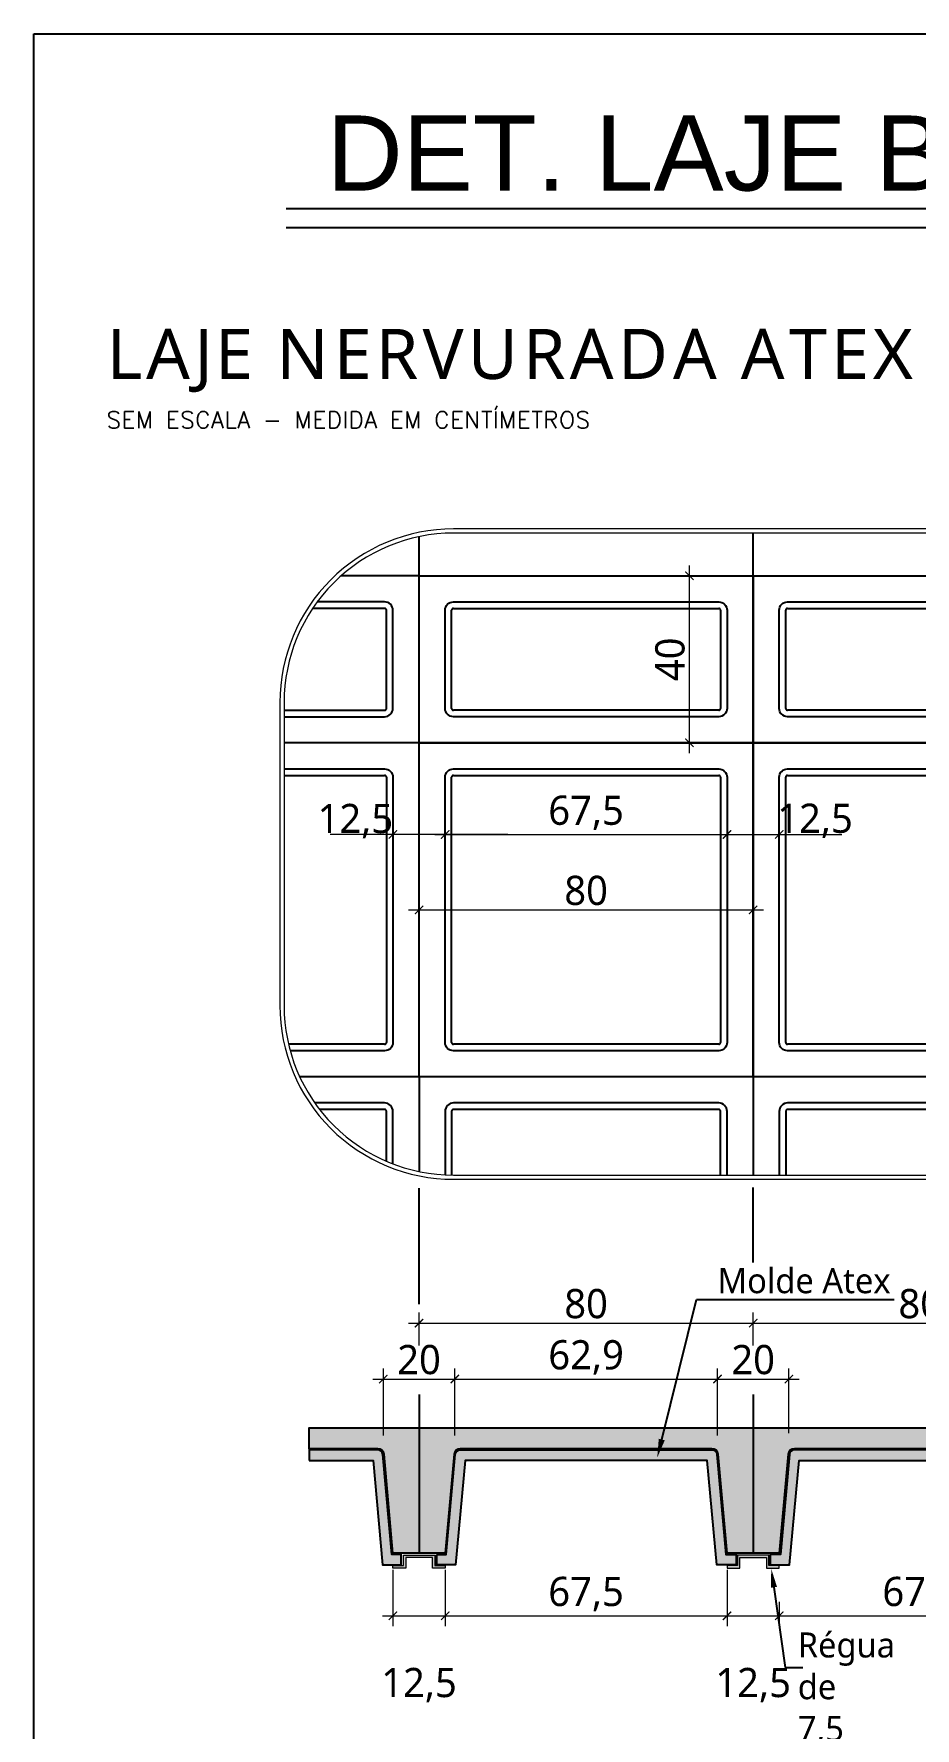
# Model space of a CAD drawing. Header units: millimetres. Extents: x -967 to 563, y -1588 to 506.
# Drawn here: x 31.54 to 35.29, y -274.24 to -267.03 of the extents above; entities that cross this region are included whole.
import ezdxf
from ezdxf import colors
from ezdxf.entities.mleader import LeaderData, LeaderLine
from ezdxf.math import Vec2, Vec3

# ---------------------------------------------------------------- set-up
doc = ezdxf.new("R2010")
doc.units = ezdxf.units.MM
doc.linetypes.add('DASHED2', pattern=[9.525, 6.35, -3.175])
doc.linetypes.add('HIDDEN', pattern=[9.525, 6.35, -3.175])
for name, color, linetype in [('ATEX 1', 7, 'Continuous'), ('ATEX CINZA0', 9, 'Continuous'), ('ATEX CINZA2', 252, 'Continuous'), ('ATEX CINZA3', 251, 'Continuous'), ('ATEX COLOR', 30, 'Continuous')]:
    doc.layers.add(name, color=color, linetype=linetype)
for name, color, linetype, lineweight in [('ATEX 3', 7, 'Continuous', 18), ('ATEX COTA', 250, 'Continuous', 5), ('LJ_NERV_RETI', 7, 'Continuous', 9)]:
    doc.layers.add(name, color=color, linetype=linetype, lineweight=lineweight)
doc.layers.add('ATEX CINZA4', color=250, linetype='Continuous', plot=False)
doc.layers.add('ATEX COLOR2', color=7, linetype='Continuous', lineweight=5, true_color=0xe77917)
doc.styles.add('Atex1', font='romans.shx')
doc.styles.add('Atex3', font='segoeuisl.ttf')
doc.styles.add('AtexFINA', font='romans.shx')
doc.styles.get("Standard").update_dxf_attribs({"font": 'arial.ttf'})
doc.dimstyles.new('AtexFINA', dxfattribs={"dimtxt": 7, "dimasz": 2, "dimexe": 2.5, "dimexo": 4, "dimgap": 1, "dimtad": 1, "dimtxsty": 'Atex3', "dimblk": 'ARCHTICK', "dimcen": 2.5, "dimdle": 2.5, "dimclrd": 1, "dimclre": 1, "dimclrt": 7, "dimadec": 0, "dimazin": 0, "dimtfac": 1, "dimtmove": 2, "dimatfit": 3, "dimldrblk": 'ARCHTICK', "dimfxl": 1, "dimlwd": -1, "dimarcsym": 0})

# ---------------------------------------------------------------- blocks, each defined once
blk = doc.blocks.new('_ArchTick')
at = {"color": 0, "linetype": 'ByBlock', "const_width": 0.15}
blk.add_lwpolyline([(-0.5, -0.5), (0.5, 0.5)], dxfattribs=at)
blk = doc.blocks.new('*D107')
at = {"layer": 'ATEX COTA', "color": 1, "lineweight": -2, "transparency": 16777216}
for p, q in [((83.09, 282.73), (83.09, 269.23)), ((95.59, 282.73), (95.59, 269.23))]:
    blk.add_line(p, q, dxfattribs=at)
at = {"layer": 'ATEX COTA', "color": 1, "transparency": 16777216}
blk.add_line((80.59, 271.73), (98.09, 271.73), dxfattribs=at)
at = {"layer": 'Defpoints', "color": 0, "transparency": 16777216}
for p in [(83.09, 286.73), (95.59, 286.73), (95.59, 271.73)]:
    blk.add_point(p, dxfattribs=at)
at = {"layer": 'ATEX COTA', "color": 1, "transparency": 16777216, "xscale": 2, "yscale": 2, "zscale": 2, "rotation": 180}
blk.add_blockref('_ArchTick', (83.09, 271.73), dxfattribs=at)
at = {"layer": 'ATEX COTA', "color": 1, "transparency": 16777216, "xscale": 2, "yscale": 2, "zscale": 2}
blk.add_blockref('_ArchTick', (95.59, 271.73), dxfattribs=at)
at = {"layer": 'ATEX COTA', "color": 7, "transparency": 16777216, "insert": (89.34, 255.12), "char_height": 7, "attachment_point": 5, "style": 'Atex3'}
blk.add_mtext('12,5', dxfattribs=at)
blk = doc.blocks.new('*D108')
at = {"layer": 'ATEX COTA', "color": 1, "lineweight": -2, "transparency": 16777216}
for p, q in [((95.59, 282.73), (95.59, 269.23)), ((163.09, 282.73), (163.09, 269.23))]:
    blk.add_line(p, q, dxfattribs=at)
at = {"layer": 'ATEX COTA', "color": 1, "transparency": 16777216}
blk.add_line((93.09, 271.73), (165.59, 271.73), dxfattribs=at)
at = {"layer": 'Defpoints', "color": 0, "transparency": 16777216}
for p in [(95.59, 286.73), (163.09, 286.73), (163.09, 271.73)]:
    blk.add_point(p, dxfattribs=at)
at = {"layer": 'ATEX COTA', "color": 1, "transparency": 16777216, "xscale": 2, "yscale": 2, "zscale": 2, "rotation": 180}
blk.add_blockref('_ArchTick', (95.59, 271.73), dxfattribs=at)
at = {"layer": 'ATEX COTA', "color": 1, "transparency": 16777216, "xscale": 2, "yscale": 2, "zscale": 2}
blk.add_blockref('_ArchTick', (163.09, 271.73), dxfattribs=at)
at = {"layer": 'ATEX COTA', "color": 7, "transparency": 16777216, "insert": (129.34, 276.92), "char_height": 7, "attachment_point": 5, "style": 'Atex3'}
blk.add_mtext('67,5', dxfattribs=at)
blk = doc.blocks.new('*D109')
at = {"layer": 'ATEX COTA', "color": 1, "lineweight": -2, "transparency": 16777216}
for p, q in [((163.09, 282.73), (163.09, 269.23)), ((175.59, 271.68), (175.59, 269.23))]:
    blk.add_line(p, q, dxfattribs=at)
at = {"layer": 'ATEX COTA', "color": 1, "transparency": 16777216}
blk.add_line((160.59, 271.73), (178.09, 271.73), dxfattribs=at)
at = {"layer": 'Defpoints', "color": 0, "transparency": 16777216}
for p in [(163.09, 286.73), (175.59, 275.68, -11.02), (175.59, 271.73)]:
    blk.add_point(p, dxfattribs=at)
at = {"layer": 'ATEX COTA', "color": 1, "transparency": 16777216, "xscale": 2, "yscale": 2, "zscale": 2, "rotation": 180}
blk.add_blockref('_ArchTick', (163.09, 271.73), dxfattribs=at)
at = {"layer": 'ATEX COTA', "color": 1, "transparency": 16777216, "xscale": 2, "yscale": 2, "zscale": 2}
blk.add_blockref('_ArchTick', (175.59, 271.73), dxfattribs=at)
at = {"layer": 'ATEX COTA', "color": 7, "transparency": 16777216, "insert": (169.34, 255.12), "char_height": 7, "attachment_point": 5, "style": 'Atex3'}
blk.add_mtext('12,5', dxfattribs=at)
blk = doc.blocks.new('*D110')
at = {"layer": 'ATEX COTA', "color": 1, "lineweight": -2, "transparency": 16777216}
for p, q in [((80.79, 314.94), (80.79, 330.92)), ((97.89, 314.94), (97.89, 330.92))]:
    blk.add_line(p, q, dxfattribs=at)
at = {"layer": 'ATEX COTA', "color": 1, "transparency": 16777216}
blk.add_line((78.29, 328.42), (100.39, 328.42), dxfattribs=at)
at = {"layer": 'Defpoints', "color": 0, "transparency": 16777216}
for p in [(97.89, 328.42), (80.79, 310.94), (97.89, 310.94)]:
    blk.add_point(p, dxfattribs=at)
at = {"layer": 'ATEX COTA', "color": 1, "transparency": 16777216, "xscale": 2, "yscale": 2, "zscale": 2, "rotation": 180}
blk.add_blockref('_ArchTick', (80.79, 328.42), dxfattribs=at)
at = {"layer": 'ATEX COTA', "color": 1, "transparency": 16777216, "xscale": 2, "yscale": 2, "zscale": 2}
blk.add_blockref('_ArchTick', (97.89, 328.42), dxfattribs=at)
at = {"layer": 'ATEX COTA', "color": 7, "transparency": 16777216, "insert": (89.34, 333.04), "char_height": 7, "attachment_point": 5, "style": 'Atex3'}
blk.add_mtext('20', dxfattribs=at)
blk = doc.blocks.new('*D111')
at = {"layer": 'ATEX COTA', "color": 1, "transparency": 16777216}
blk.add_line((86.84, 341.82), (171.84, 341.82), dxfattribs=at)
at = {"layer": 'ATEX COTA', "color": 1, "lineweight": -2, "transparency": 16777216}
for p, q in [((89.34, 336.42), (89.34, 344.32)), ((169.34, 336.42), (169.34, 344.32))]:
    blk.add_line(p, q, dxfattribs=at)
at = {"layer": 'Defpoints', "color": 0, "transparency": 16777216}
for p in [(169.34, 341.82), (89.34, 328.42), (169.34, 328.42, -11.02)]:
    blk.add_point(p, dxfattribs=at)
at = {"layer": 'ATEX COTA', "color": 1, "transparency": 16777216, "xscale": 2, "yscale": 2, "zscale": 2, "rotation": 180}
blk.add_blockref('_ArchTick', (89.34, 341.82), dxfattribs=at)
at = {"layer": 'ATEX COTA', "color": 1, "transparency": 16777216, "xscale": 2, "yscale": 2, "zscale": 2}
blk.add_blockref('_ArchTick', (169.34, 341.82), dxfattribs=at)
at = {"layer": 'ATEX COTA', "color": 7, "transparency": 16777216, "insert": (129.34, 346.44), "char_height": 7, "attachment_point": 5, "style": 'Atex3'}
blk.add_mtext('80', dxfattribs=at)
blk = doc.blocks.new('*D112')
at = {"layer": 'ATEX COTA', "color": 1, "lineweight": -2, "transparency": 16777216}
for p, q in [((97.89, 314.94), (97.89, 330.92)), ((160.79, 314.94), (160.79, 330.92))]:
    blk.add_line(p, q, dxfattribs=at)
at = {"layer": 'ATEX COTA', "color": 1, "transparency": 16777216}
blk.add_line((95.39, 328.42), (163.29, 328.42), dxfattribs=at)
at = {"layer": 'Defpoints', "color": 0, "transparency": 16777216}
for p in [(160.79, 328.42), (97.89, 310.94), (160.79, 310.94)]:
    blk.add_point(p, dxfattribs=at)
at = {"layer": 'ATEX COTA', "color": 1, "transparency": 16777216, "xscale": 2, "yscale": 2, "zscale": 2, "rotation": 180}
blk.add_blockref('_ArchTick', (97.89, 328.42), dxfattribs=at)
at = {"layer": 'ATEX COTA', "color": 1, "transparency": 16777216, "xscale": 2, "yscale": 2, "zscale": 2}
blk.add_blockref('_ArchTick', (160.79, 328.42), dxfattribs=at)
at = {"layer": 'ATEX COTA', "color": 7, "transparency": 16777216, "insert": (129.34, 333.6), "char_height": 7, "attachment_point": 5, "style": 'Atex3'}
blk.add_mtext('62,9', dxfattribs=at)
blk = doc.blocks.new('*D113')
at = {"layer": 'ATEX COTA', "color": 1, "transparency": 16777216}
blk.add_line((110.59, 458.83), (68.09, 458.83), dxfattribs=at)
at = {"layer": 'ATEX COTA', "color": 1, "lineweight": -2, "transparency": 16777216}
for p, q in [((83.09, 455.73), (83.09, 461.33)), ((95.59, 455.73), (95.59, 461.33))]:
    blk.add_line(p, q, dxfattribs=at)
at = {"layer": 'Defpoints', "color": 0, "transparency": 16777216}
for p in [(83.09, 458.83), (83.09, 451.73, -11.02), (95.59, 451.73, -11.02)]:
    blk.add_point(p, dxfattribs=at)
at = {"layer": 'ATEX COTA', "color": 1, "transparency": 16777216, "xscale": 2, "yscale": 2, "zscale": 2, "rotation": 180}
blk.add_blockref('_ArchTick', (83.09, 458.83), dxfattribs=at)
at = {"layer": 'ATEX COTA', "color": 1, "transparency": 16777216, "xscale": 2, "yscale": 2, "zscale": 2}
blk.add_blockref('_ArchTick', (95.59, 458.83), dxfattribs=at)
at = {"layer": 'ATEX COTA', "color": 7, "transparency": 16777216, "insert": (74.1, 462.03), "char_height": 7, "attachment_point": 5, "style": 'Atex3'}
blk.add_mtext('12,5', dxfattribs=at)
blk = doc.blocks.new('*D79')
at = {"layer": 'ATEX COTA', "color": 1, "transparency": 16777216}
blk.add_line((148.09, 458.83), (190.59, 458.83), dxfattribs=at)
at = {"layer": 'ATEX COTA', "color": 1, "lineweight": -2, "transparency": 16777216}
for p, q in [((163.09, 455.73), (163.09, 461.33)), ((175.59, 455.73), (175.59, 461.33))]:
    blk.add_line(p, q, dxfattribs=at)
at = {"layer": 'Defpoints', "color": 0, "transparency": 16777216}
for p in [(175.59, 458.83), (163.09, 451.73, -11.02), (175.59, 451.73, -11.02)]:
    blk.add_point(p, dxfattribs=at)
at = {"layer": 'ATEX COTA', "color": 1, "transparency": 16777216, "xscale": 2, "yscale": 2, "zscale": 2, "rotation": 180}
blk.add_blockref('_ArchTick', (163.09, 458.83), dxfattribs=at)
at = {"layer": 'ATEX COTA', "color": 1, "transparency": 16777216, "xscale": 2, "yscale": 2, "zscale": 2}
blk.add_blockref('_ArchTick', (175.59, 458.83), dxfattribs=at)
at = {"layer": 'ATEX COTA', "color": 7, "transparency": 16777216, "insert": (184.16, 462.09), "char_height": 7, "attachment_point": 5, "style": 'Atex3'}
blk.add_mtext('12,5', dxfattribs=at)
blk = doc.blocks.new('*D86')
at = {"layer": 'ATEX COTA', "color": 1, "lineweight": -2, "transparency": 16777216}
for p, q in [((163.09, 275.1), (163.09, 269.23)), ((175.59, 275.1), (175.59, 269.23))]:
    blk.add_line(p, q, dxfattribs=at)
at = {"layer": 'ATEX COTA', "color": 1, "transparency": 16777216}
blk.add_line((160.59, 271.73), (178.09, 271.73), dxfattribs=at)
at = {"layer": 'Defpoints', "color": 0, "transparency": 16777216}
for p in [(163.09, 279.1), (175.59, 279.1), (175.59, 271.73)]:
    blk.add_point(p, dxfattribs=at)
at = {"layer": 'ATEX COTA', "color": 1, "transparency": 16777216, "xscale": 2, "yscale": 2, "zscale": 2, "rotation": 180}
blk.add_blockref('_ArchTick', (163.09, 271.73), dxfattribs=at)
at = {"layer": 'ATEX COTA', "color": 1, "transparency": 16777216, "xscale": 2, "yscale": 2, "zscale": 2}
blk.add_blockref('_ArchTick', (175.59, 271.73), dxfattribs=at)
at = {"layer": 'ATEX COTA', "color": 7, "transparency": 16777216, "insert": (169.34, 255.12), "char_height": 7, "attachment_point": 5, "style": 'Atex3'}
blk.add_mtext('12,5', dxfattribs=at)
blk = doc.blocks.new('*D87')
at = {"layer": 'ATEX COTA', "color": 1, "lineweight": -2, "transparency": 16777216}
for p, q in [((163.09, 282.73), (163.09, 269.23)), ((175.59, 271.98), (175.59, 269.23))]:
    blk.add_line(p, q, dxfattribs=at)
at = {"layer": 'ATEX COTA', "color": 1, "transparency": 16777216}
blk.add_line((160.59, 271.73), (178.09, 271.73), dxfattribs=at)
at = {"layer": 'Defpoints', "color": 0, "transparency": 16777216}
for p in [(163.09, 286.73), (175.59, 275.98), (175.59, 271.73)]:
    blk.add_point(p, dxfattribs=at)
at = {"layer": 'ATEX COTA', "color": 1, "transparency": 16777216, "xscale": 2, "yscale": 2, "zscale": 2, "rotation": 180}
blk.add_blockref('_ArchTick', (163.09, 271.73), dxfattribs=at)
at = {"layer": 'ATEX COTA', "color": 1, "transparency": 16777216, "xscale": 2, "yscale": 2, "zscale": 2}
blk.add_blockref('_ArchTick', (175.59, 271.73), dxfattribs=at)
at = {"layer": 'ATEX COTA', "color": 7, "transparency": 16777216, "insert": (169.34, 255.12), "char_height": 7, "attachment_point": 5, "style": 'Atex3'}
blk.add_mtext('12,5', dxfattribs=at)
blk = doc.blocks.new('*D88')
at = {"layer": 'ATEX COTA', "color": 1, "lineweight": -2, "transparency": 16777216}
for p, q in [((243.09, 282.73), (243.09, 269.23)), ((175.59, 271.68), (175.59, 269.23))]:
    blk.add_line(p, q, dxfattribs=at)
at = {"layer": 'ATEX COTA', "color": 1, "transparency": 16777216}
blk.add_line((173.09, 271.73), (245.59, 271.73), dxfattribs=at)
at = {"layer": 'Defpoints', "color": 0, "transparency": 16777216}
for p in [(243.09, 286.73), (175.59, 275.68, -11.02), (243.09, 271.73)]:
    blk.add_point(p, dxfattribs=at)
at = {"layer": 'ATEX COTA', "color": 1, "transparency": 16777216, "xscale": 2, "yscale": 2, "zscale": 2, "rotation": 180}
blk.add_blockref('_ArchTick', (175.59, 271.73), dxfattribs=at)
at = {"layer": 'ATEX COTA', "color": 1, "transparency": 16777216, "xscale": 2, "yscale": 2, "zscale": 2}
blk.add_blockref('_ArchTick', (243.09, 271.73), dxfattribs=at)
at = {"layer": 'ATEX COTA', "color": 7, "transparency": 16777216, "insert": (209.34, 276.92), "char_height": 7, "attachment_point": 5, "style": 'Atex3'}
blk.add_mtext('67,5', dxfattribs=at)
blk = doc.blocks.new('*D94')
at = {"layer": 'ATEX COTA', "color": 1, "transparency": 16777216}
blk.add_line((166.84, 341.82), (251.84, 341.82), dxfattribs=at)
at = {"layer": 'ATEX COTA', "color": 1, "lineweight": -2, "transparency": 16777216}
for p, q in [((169.34, 336.42), (169.34, 344.32)), ((249.34, 331.73), (249.34, 344.32))]:
    blk.add_line(p, q, dxfattribs=at)
at = {"layer": 'Defpoints', "color": 0, "transparency": 16777216}
for p in [(249.34, 341.82), (169.34, 328.42, -11.02), (249.34, 323.73)]:
    blk.add_point(p, dxfattribs=at)
at = {"layer": 'ATEX COTA', "color": 1, "transparency": 16777216, "xscale": 2, "yscale": 2, "zscale": 2, "rotation": 180}
blk.add_blockref('_ArchTick', (169.34, 341.82), dxfattribs=at)
at = {"layer": 'ATEX COTA', "color": 1, "transparency": 16777216, "xscale": 2, "yscale": 2, "zscale": 2}
blk.add_blockref('_ArchTick', (249.34, 341.82), dxfattribs=at)
at = {"layer": 'ATEX COTA', "color": 7, "transparency": 16777216, "insert": (209.34, 346.44), "char_height": 7, "attachment_point": 5, "style": 'Atex3'}
blk.add_mtext('80', dxfattribs=at)
blk = doc.blocks.new('*D101')
at = {"layer": 'ATEX COTA', "color": 1, "lineweight": -2, "transparency": 16777216}
for p, q in [((89.34, 447.73), (89.34, 438.28)), ((169.34, 447.73), (169.34, 438.28))]:
    blk.add_line(p, q, dxfattribs=at)
at = {"layer": 'ATEX COTA', "color": 1, "transparency": 16777216}
blk.add_line((86.84, 440.78), (171.84, 440.78), dxfattribs=at)
at = {"layer": 'Defpoints', "color": 0, "transparency": 16777216}
for p in [(89.34, 451.73), (169.34, 451.73), (169.34, 440.78)]:
    blk.add_point(p, dxfattribs=at)
at = {"layer": 'ATEX COTA', "color": 1, "transparency": 16777216, "xscale": 2, "yscale": 2, "zscale": 2, "rotation": 180}
blk.add_blockref('_ArchTick', (89.34, 440.78), dxfattribs=at)
at = {"layer": 'ATEX COTA', "color": 1, "transparency": 16777216, "xscale": 2, "yscale": 2, "zscale": 2}
blk.add_blockref('_ArchTick', (169.34, 440.78), dxfattribs=at)
at = {"layer": 'ATEX COTA', "color": 7, "transparency": 16777216, "insert": (129.34, 445.4), "char_height": 7, "attachment_point": 5, "style": 'Atex3'}
blk.add_mtext('80', dxfattribs=at)
blk = doc.blocks.new('Atex800-AbasDif')
at = {"layer": 'ATEX CINZA3', "ltscale": 10}
blk.add_lwpolyline([(80, 0), (0, 0), (0, 80), (80, 80)], close=True, dxfattribs=at)
at = {"layer": 'ATEX CINZA3', "linetype": 'DASHED2', "ltscale": 10}
blk.add_lwpolyline([(8.25, 7.8, -0.414214), (7.8, 8.25), (7.8, 71.75, -0.414214), (8.25, 72.2), (71.75, 72.2, -0.414214), (72.2, 71.75), (72.2, 8.25, -0.414214), (71.75, 7.8)], format="xyb", close=True, dxfattribs=at)
at = {"layer": 'ATEX COLOR', "linetype": 'Continuous'}
blk.add_lwpolyline([(8.25, 6.25, -0.414214), (6.25, 8.25), (6.25, 71.75, -0.414214), (8.25, 73.75), (71.75, 73.75, -0.414214), (73.75, 71.75), (73.75, 8.25, -0.414214), (71.75, 6.25)], format="xyb", close=True, dxfattribs=at)
blk = doc.blocks.new('Atex800-AbasDif-Meia')
at = {"layer": 'ATEX CINZA3', "ltscale": 10}
blk.add_lwpolyline([(80, 0), (0, 0), (0, 40), (80, 40)], close=True, dxfattribs=at)
at = {"layer": 'ATEX CINZA3', "linetype": 'DASHED2', "ltscale": 10}
blk.add_lwpolyline([(8.25, 7.8, -0.414214), (7.8, 8.25), (7.8, 31.75, -0.414214), (8.25, 32.2), (71.75, 32.2, -0.414214), (72.2, 31.75), (72.2, 8.25, -0.414214), (71.75, 7.8)], format="xyb", close=True, dxfattribs=at)
at = {"layer": 'ATEX COLOR', "linetype": 'Continuous'}
blk.add_lwpolyline([(8.25, 6.25, -0.414214), (6.25, 8.25), (6.25, 31.75, -0.414214), (8.25, 33.75), (71.75, 33.75, -0.414214), (73.75, 31.75), (73.75, 8.25, -0.414214), (71.75, 6.25)], format="xyb", close=True, dxfattribs=at)
blk = doc.blocks.new('*D74')
at = {"layer": 'ATEX COTA', "color": 1, "lineweight": -2, "transparency": 16777216}
for p, q in [((165.34, 520.78), (151.57, 520.78)), ((165.34, 480.78), (151.57, 480.78))]:
    blk.add_line(p, q, dxfattribs=at)
at = {"layer": 'ATEX COTA', "color": 1, "transparency": 16777216}
blk.add_line((154.07, 478.28), (154.07, 523.28), dxfattribs=at)
at = {"layer": 'Defpoints', "color": 0, "transparency": 16777216}
for p in [(154.07, 520.78), (169.34, 520.78, 11.02), (169.34, 480.78, 11.02)]:
    blk.add_point(p, dxfattribs=at)
at = {"layer": 'ATEX COTA', "color": 1, "transparency": 16777216, "xscale": 2, "yscale": 2, "zscale": 2}
for p, rotation in [((154.07, 520.78), 90), ((154.07, 480.78), 270)]:
    blk.add_blockref('_ArchTick', p, dxfattribs=dict(at, rotation=rotation))
at = {"layer": 'ATEX COTA', "color": 7, "transparency": 16777216, "insert": (149.45, 500.78), "char_height": 7, "attachment_point": 5, "rotation": 90, "style": 'Atex3'}
blk.add_mtext('40', dxfattribs=at)
blk = doc.blocks.new('*D77')
at = {"layer": 'ATEX COTA', "color": 1, "lineweight": -2, "transparency": 16777216}
for p, q in [((160.79, 314.94), (160.79, 330.92)), ((177.89, 315.43), (177.89, 330.92))]:
    blk.add_line(p, q, dxfattribs=at)
at = {"layer": 'ATEX COTA', "color": 1, "transparency": 16777216}
blk.add_line((158.29, 328.42), (180.39, 328.42), dxfattribs=at)
at = {"layer": 'Defpoints', "color": 0, "transparency": 16777216}
for p in [(177.89, 328.42), (160.79, 310.94, 11.02), (177.89, 311.43)]:
    blk.add_point(p, dxfattribs=at)
at = {"layer": 'ATEX COTA', "color": 1, "transparency": 16777216, "xscale": 2, "yscale": 2, "zscale": 2, "rotation": 180}
blk.add_blockref('_ArchTick', (160.79, 328.42), dxfattribs=at)
at = {"layer": 'ATEX COTA', "color": 1, "transparency": 16777216, "xscale": 2, "yscale": 2, "zscale": 2}
blk.add_blockref('_ArchTick', (177.89, 328.42), dxfattribs=at)
at = {"layer": 'ATEX COTA', "color": 7, "transparency": 16777216, "insert": (169.34, 333.04), "char_height": 7, "attachment_point": 5, "style": 'Atex3'}
blk.add_mtext('20', dxfattribs=at)
blk = doc.blocks.new('*D78')
at = {"layer": 'ATEX COTA', "color": 1, "lineweight": -2, "transparency": 16777216}
for p, q in [((95.59, 462.53), (95.59, 461.33)), ((163.09, 462.53), (163.09, 461.33))]:
    blk.add_line(p, q, dxfattribs=at)
at = {"layer": 'ATEX COTA', "color": 1, "transparency": 16777216}
blk.add_line((93.09, 458.83), (165.59, 458.83), dxfattribs=at)
at = {"layer": 'Defpoints', "color": 0, "transparency": 16777216}
for p in [(95.59, 458.53, 11.02), (163.09, 458.83), (163.09, 458.53, 11.02)]:
    blk.add_point(p, dxfattribs=at)
at = {"layer": 'ATEX COTA', "color": 1, "transparency": 16777216, "xscale": 2, "yscale": 2, "zscale": 2, "rotation": 180}
blk.add_blockref('_ArchTick', (95.59, 458.83), dxfattribs=at)
at = {"layer": 'ATEX COTA', "color": 1, "transparency": 16777216, "xscale": 2, "yscale": 2, "zscale": 2}
blk.add_blockref('_ArchTick', (163.09, 458.83), dxfattribs=at)
at = {"layer": 'ATEX COTA', "color": 7, "transparency": 16777216, "insert": (129.34, 464.01), "char_height": 7, "attachment_point": 5, "style": 'Atex3'}
blk.add_mtext('67,5', dxfattribs=at)
blk = doc.blocks.new('ATEX 800_300 (EDITADO PARA H35)1')
at = {"layer": 'ATEX CINZA0', "linetype": 'Continuous', "lineweight": 0}
h = blk.add_hatch(color=7, dxfattribs=at)
h.dxf.hatch_style = 1
h.set_gradient(color1=(238, 238, 236), color2=(178, 178, 179), rotation=164, name='INVCYLINDER')
h.paths.add_polyline_path([(92.526, 285.669), (92.526, 283.169), (95.589, 283.169), (95.589, 283.732), (93.089, 283.732), (93.089, 286.232), (85.589, 286.232), (85.589, 283.732), (83.089, 283.732), (83.089, 283.169), (86.151, 283.169), (86.151, 285.669)])
h = blk.add_hatch(color=7, dxfattribs=at)
h.dxf.hatch_style = 1
h.set_gradient(color1=(238, 238, 236), color2=(178, 178, 179), rotation=164, name='INVCYLINDER')
h.paths.add_polyline_path([(166.152, 285.669), (172.527, 285.669), (172.527, 283.169), (175.589, 283.169), (175.589, 283.732), (173.089, 283.732), (173.089, 286.232), (165.589, 286.232), (165.589, 283.732), (163.089, 283.732), (163.089, 283.169), (166.152, 283.169)])
at = {"layer": 'ATEX CINZA2', "lineweight": 0}
h = blk.add_hatch(dxfattribs=at)
h.set_pattern_fill('AR-CONC', color=256, scale=0.027)
h.set_pattern_definition([(50, (0, -2.5), (4.918986, -0.430355), [0.51435, -5.65785]), (355, (0, -2.5), (-0.95157, 5.158535), [0.41148, -4.526296]), (100.4514, (0.41, -2.536), (3.967414, 4.72818), [0.43713, -4.808437]), (46.1842, (0, -1.1284), (7.31913, -1.13514), [0.77152, -8.48677]), (96.6356, (0.61, -1.223), (6.40991, 6.6805), [0.6557, -7.21266]), (351.1842, (0, -1.1284), (6.40991, 6.6805), [0.61722, -6.78941]), (21, (0.686, -1.4713), (4.09359, -2.76116), [0.51435, -5.65785]), (326, (0.686, -1.4713), (1.668655, 4.973075), [0.41148, -4.52628]), (71.4514, (1.027, -1.7014), (5.762243, 2.211915), [0.43713, -4.80843]), (37.5, (0, -2.5), (0.083392, 2.282986), [0, -4.471416, 0, -4.59486, 0, -4.543425]), (7.5, (0, -2.5), (1.804131, 2.704876), [0, -2.619756, 0, -4.368546, 0, -1.731645]), (327.5, (-1.5293, -2.5), (3.660946, -0.154676), [0, -1.7145, 0, -5.34924, 0, -7.09803]), (317.5, (-2.215, -2.5), (3.999488, 0.686515), [0, -2.22885, 0, -3.552444, 0, -5.04063])])
h.paths.add_polyline_path([(243.089, 286.732), (255.589, 286.732), (257.725, 310.418, -0.3782425), (259.213, 311.732), (288.976, 311.732), (288.976, 316.732), (62.989, 316.732), (62.989, 311.732), (79.465, 311.732, -0.3782425), (80.954, 310.418), (83.089, 286.732), (95.589, 286.732), (97.725, 310.418, -0.3782425), (99.213, 311.732), (159.465, 311.732, -0.3782425), (160.954, 310.418), (163.089, 286.732), (175.589, 286.732), (177.725, 310.418, -0.3782425), (179.213, 311.732), (199.339, 311.732), (239.465, 311.732, -0.3782425), (240.954, 310.418)])
at = {"layer": 'ATEX COLOR'}
h = blk.add_hatch(color=30, dxfattribs=at)
h.dxf.hatch_style = 1
edge = h.paths.add_edge_path()
edge.add_line((62.989, 308.932), (78.318, 308.932))
edge.add_line((78.318, 308.932), (80.618, 283.932))
edge.add_line((80.618, 283.932), (85.074, 283.932))
edge.add_line((85.074, 283.932), (85.074, 286.432))
edge.add_line((85.074, 286.432), (82.824, 286.432))
edge.add_line((82.824, 286.432), (80.656, 310.381))
edge.add_arc((79.465, 310.232), 1.2, 7.12502, 90)
edge.add_line((79.465, 311.432), (62.989, 311.432))
edge.add_line((62.989, 311.432), (62.989, 308.932))
edge = h.paths.add_edge_path()
edge.add_line((93.604, 286.432), (95.854, 286.432))
edge.add_line((95.854, 286.432), (98.023, 310.381))
edge.add_arc((99.213, 310.232), 1.2, 90, 172.87498, ccw=False)
edge.add_line((99.213, 311.432), (159.465, 311.432))
edge.add_arc((159.465, 310.232), 1.2, 7.12502, 90, ccw=False)
edge.add_line((160.656, 310.381), (162.824, 286.432))
edge.add_line((162.824, 286.432), (165.289, 286.432))
edge.add_line((165.289, 286.432), (165.289, 283.932))
edge.add_line((165.289, 283.932), (160.618, 283.932))
edge.add_line((160.618, 283.932), (158.318, 308.932))
edge.add_line((158.318, 308.932), (100.361, 308.932))
edge.add_line((100.361, 308.932), (98.061, 283.932))
edge.add_line((98.061, 283.932), (93.604, 283.932))
edge.add_line((93.604, 283.932), (93.604, 286.432))
edge = h.paths.add_edge_path()
edge.add_line((245.074, 286.432), (242.824, 286.432))
edge.add_line((242.824, 286.432), (240.656, 310.381))
edge.add_arc((239.465, 310.232), 1.2, 7.12502, 90)
edge.add_line((239.465, 311.432), (179.213, 311.432))
edge.add_arc((179.213, 310.232), 1.2, 90, 172.87498)
edge.add_line((178.023, 310.381), (175.854, 286.432))
edge.add_line((175.854, 286.432), (173.389, 286.432))
edge.add_line((173.389, 286.432), (173.389, 283.932))
edge.add_line((173.389, 283.932), (178.061, 283.932))
edge.add_line((178.061, 283.932), (180.361, 308.932))
edge.add_line((180.361, 308.932), (238.318, 308.932))
edge.add_line((238.318, 308.932), (240.618, 283.932))
edge.add_line((240.618, 283.932), (245.074, 283.932))
edge.add_line((245.074, 283.932), (245.074, 286.432))
edge = h.paths.add_edge_path()
edge.add_line((288.976, 308.917), (260.297, 308.917))
edge.add_line((260.297, 308.917), (257.997, 283.917))
edge.add_line((257.997, 283.917), (253.54, 283.917))
edge.add_line((253.54, 283.917), (253.54, 286.417))
edge.add_line((253.54, 286.417), (255.79, 286.417))
edge.add_line((255.79, 286.417), (257.959, 310.366))
edge.add_arc((259.15, 310.217), 1.2, 90, 172.87498, ccw=False)
edge.add_line((259.15, 311.417), (288.976, 311.417))
edge.add_line((288.976, 311.417), (288.976, 308.917))
at = {"layer": 'ATEX CINZA0', "color": 253, "linetype": 'Continuous', "lineweight": 0, "true_color": 0x98989a, "elevation": 11.023}
for points in [[(83.089, 283.732), (85.589, 283.732), (85.589, 286.232), (93.089, 286.232), (93.089, 283.732), (95.589, 283.732), (95.589, 283.732), (95.589, 283.169), (92.526, 283.169), (92.526, 285.669), (86.151, 285.669), (86.151, 283.169), (83.089, 283.169)], [(175.589, 283.732), (173.089, 283.732), (173.089, 286.232), (165.589, 286.232), (165.589, 283.732), (163.089, 283.732), (163.089, 283.732), (163.089, 283.169), (166.152, 283.169), (166.152, 285.669), (172.527, 285.669), (172.527, 283.169), (175.589, 283.169)]]:
    blk.add_lwpolyline(points, close=True, dxfattribs=at)
at = {"layer": 'ATEX CINZA2', "linetype": 'HIDDEN', "ltscale": 12}
for p, q in [((89.339, 346.325, 11.023), (89.339, 374.116, 11.023)), ((169.339, 356.325, 11.023), (169.339, 374.268, 11.023))]:
    blk.add_line(p, q, dxfattribs=at)
at = {"layer": 'ATEX CINZA2', "elevation": 11.023}
blk.add_lwpolyline([(288.976, 311.732), (259.213, 311.732, 0.3782425), (257.725, 310.418), (255.589, 286.732), (243.089, 286.732), (240.954, 310.418, 0.3782425), (239.465, 311.732), (199.339, 311.732), (179.213, 311.732, 0.3782425), (177.725, 310.418), (175.589, 286.732), (163.089, 286.732), (160.954, 310.418, 0.3782425), (159.465, 311.732), (99.213, 311.732, 0.3782425), (97.725, 310.418), (95.589, 286.732), (83.089, 286.732), (80.954, 310.418, 0.3782425), (79.465, 311.732), (62.989, 311.732), (62.989, 316.732), (288.976, 316.732), (288.976, 311.732)], format="xyb", dxfattribs=at)
at = {"layer": 'ATEX CINZA3', "ltscale": 10}
for p, q in [((89.339, 520.783, 11.023), (89.339, 530.152, 11.023)), ((169.339, 520.783, 11.023), (169.339, 531, 11.023)), ((89.339, 520.783, 11.023), (70.669, 520.783, 11.023)), ((89.339, 480.783, 11.023), (57.015, 480.783, 11.023)), ((89.339, 400.783, 11.023), (60.775, 400.783, 11.023)), ((89.339, 400.783, 11.023), (89.339, 378.116, 11.023)), ((169.339, 400.783, 11.023), (169.339, 377.268, 11.023))]:
    blk.add_line(p, q, dxfattribs=at)
at = {"layer": 'ATEX CINZA3', "linetype": 'DASHED2', "ltscale": 12}
for p, q in [((89.339, 324.732, 11.023), (89.339, 286.732, 11.023)), ((169.339, 324.732, 11.023), (169.339, 286.732, 11.023))]:
    blk.add_line(p, q, dxfattribs=at)
at = {"layer": 'ATEX CINZA3', "linetype": 'DASHED2', "ltscale": 10, "elevation": 11.023}
for points in [[(57.215, 488.583), (81.089, 488.583, 0.4142136), (81.539, 489.033), (81.539, 512.533, 0.4142136), (81.089, 512.983), (63.863, 512.983)], [(57.017, 472.983), (81.089, 472.983, -0.4142136), (81.539, 472.533), (81.539, 409.033, -0.4142136), (81.089, 408.583), (58.085, 408.583)], [(81.539, 380.578), (81.539, 392.533, 0.4142136), (81.089, 392.983), (65.522, 392.983)], [(161.539, 377.268), (161.539, 392.533, 0.4142136), (161.089, 392.983), (97.589, 392.983, 0.4142136), (97.139, 392.533), (97.139, 377.271)], [(241.539, 377.268), (241.539, 392.533, 0.4142136), (241.089, 392.983), (177.589, 392.983, 0.4142136), (177.139, 392.533), (177.139, 377.268)]]:
    blk.add_lwpolyline(points, format="xyb", dxfattribs=at)
at = {"layer": 'ATEX CINZA4', "elevation": 11.023}
for points in [[(62.989, 308.932), (78.318, 308.932), (80.618, 283.932), (85.074, 283.932), (85.074, 286.432), (82.824, 286.432), (80.656, 310.381, 0.3782425), (79.465, 311.432), (62.989, 311.432)], [(93.604, 286.432), (95.854, 286.432), (98.023, 310.381, -0.3782425), (99.213, 311.432), (159.465, 311.432, -0.3782425), (160.656, 310.381), (162.824, 286.432), (165.289, 286.432), (165.289, 283.932), (160.618, 283.932), (158.318, 308.932), (100.361, 308.932), (98.061, 283.932), (93.604, 283.932)], [(245.074, 286.432), (242.824, 286.432), (240.656, 310.381, 0.3782425), (239.465, 311.432), (179.213, 311.432, 0.3782425), (178.023, 310.381), (175.854, 286.432), (173.389, 286.432), (173.389, 283.932), (178.061, 283.932), (180.361, 308.932), (238.318, 308.932), (240.618, 283.932), (245.074, 283.932)]]:
    blk.add_lwpolyline(points, format="xyb", close=True, dxfattribs=at)
at = {"layer": 'ATEX COLOR', "linetype": 'Continuous', "elevation": 11.023}
for points in [[(57.064, 487.033), (81.089, 487.033, 0.4142136), (83.089, 489.033), (83.089, 512.533, 0.4142136), (81.089, 514.533), (64.953, 514.533)], [(57.064, 474.533), (81.089, 474.533, -0.4142136), (83.089, 472.533), (83.089, 409.033, -0.4142136), (81.089, 407.033), (58.481, 407.033)], [(83.089, 379.948), (83.089, 392.533, 0.4142136), (81.089, 394.533), (64.378, 394.533)], [(163.089, 377.268), (163.089, 392.533, 0.4142136), (161.089, 394.533), (97.589, 394.533, 0.4142136), (95.589, 392.533), (95.589, 377.318)], [(243.089, 377.268), (243.089, 392.533, 0.4142136), (241.089, 394.533), (177.589, 394.533, 0.4142136), (175.589, 392.533), (175.589, 377.268)]]:
    blk.add_lwpolyline(points, format="xyb", dxfattribs=at)
at = {"layer": 'ATEX COLOR2', "linetype": 'Continuous', "elevation": 11.023}
for points in [[(97.589, 532, 0.4142136), (56.015, 490.425), (56.015, 417.843, 0.4142136), (97.589, 376.268), (248.401, 376.268, 0.4142136), (289.976, 417.843), (289.976, 490.425, 0.4142136), (248.401, 532)], [(97.589, 531, 0.4142136), (57.015, 490.425), (57.015, 417.843, 0.4142136), (97.589, 377.268), (248.401, 377.268, 0.4142136), (288.976, 417.843), (288.976, 490.425, 0.4142136), (248.401, 531)]]:
    blk.add_lwpolyline(points, format="xyb", close=True, dxfattribs=at)
at = {"layer": 'ATEX CINZA3'}
for name, p in [('Atex800-AbasDif-Meia', (89.339, 480.783, 11.023)), ('Atex800-AbasDif-Meia', (169.339, 480.783, 11.023)), ('Atex800-AbasDif', (89.339, 400.783, 11.023)), ('Atex800-AbasDif', (169.339, 400.783, 11.023))]:
    blk.add_blockref(name, p, dxfattribs=at)
at = {"layer": 'ATEX 1', "insert": (14.529, 560.127), "char_height": 4, "attachment_point": 1, "style": 'AtexFINA'}
blk.add_mtext_dynamic_manual_height_columns('{\\T1.05;SEM ESCALA - MEDIDA EM CENTÍMETROS }', width=337.90598, gutter_width=12.5, heights=[0], dxfattribs=at)
at = {"layer": 'ATEX 3', "insert": (14.529, 579.911), "char_height": 12, "attachment_point": 1, "style": 'Atex1'}
blk.add_mtext_dynamic_manual_height_columns('{\\fSegoe UI Semilight|b0|i0|c0|p34;\\W1.05;\\T1.1;LAJE NERVURADA ATEX 800/300}', width=337.90598, gutter_width=12.5, heights=[0], dxfattribs=at)
at = {"layer": 'ATEX COTA'}
dim = blk.add_linear_dim(base=(154.071, 520.783), p1=(169.339, 480.783, 11.023), p2=(169.339, 520.783, 11.023), angle=90, dimstyle='AtexFINA', dxfattribs=at)
dim.commit()
dim.dimension.update_dxf_attribs({"geometry": '*D74', "text_midpoint": (149.454, 500.783)})
for base, p1, p2, picture, middle in [((83.089, 458.829, 11.023), (95.589, 451.73), (83.089, 451.73), '*D113', (74.099, 462.035, 11.023)), ((175.589, 458.829, 11.023), (163.089, 451.73), (175.589, 451.73), '*D79', (184.157, 462.094, 11.023))]:
    dim = blk.add_linear_dim(base=base, p1=p1, p2=p2, angle=180, dimstyle='AtexFINA', override={"dimdle": 15}, dxfattribs=at)
    dim.commit()
    dim.dimension.update_dxf_attribs({"geometry": picture, "text_midpoint": middle, "dimtype": 128})
for base, p1, p2, picture, middle in [((163.089, 458.829), (95.589, 458.529, 11.023), (163.089, 458.529, 11.023), '*D78', (129.339, 464.012)), ((169.339, 440.783), (89.339, 451.73), (169.339, 451.73), '*D101', (129.339, 445.401)), ((160.789, 328.418, 11.023), (97.889, 310.935, 11.023), (160.789, 310.937, 11.023), '*D112', (129.339, 333.601, 11.023)), ((95.589, 271.732, 11.023), (83.089, 286.732, 11.023), (95.589, 286.732, 11.023), '*D107', (89.339, 255.123, 11.023)), ((163.089, 271.732, 11.023), (95.589, 286.732, 11.023), (163.089, 286.732, 11.023), '*D108', (129.339, 276.915, 11.023)), ((175.589, 271.732, 11.023), (163.089, 286.732, 11.023), (175.589, 275.68), '*D109', (169.339, 255.123, 11.023)), ((175.589, 271.732, 11.023), (163.089, 286.732, 11.023), (175.589, 275.982, 11.023), '*D87', (169.339, 255.123, 11.023)), ((243.089, 271.732, 11.023), (175.589, 275.68), (243.089, 286.732, 11.023), '*D88', (209.339, 276.915, 11.023)), ((175.589, 271.732, 11.023), (163.089, 279.097, 11.023), (175.589, 279.097, 11.023), '*D86', (169.339, 255.123, 11.023))]:
    dim = blk.add_linear_dim(base=base, p1=p1, p2=p2, dimstyle='AtexFINA', dxfattribs=at)
    dim.commit()
    dim.dimension.update_dxf_attribs({"geometry": picture, "text_midpoint": middle})
for base, p1, p2, picture, middle in [((169.339, 341.825, 11.023), (89.339, 328.418, 11.023), (169.339, 328.418), '*D111', (129.339, 346.442, 11.023)), ((249.339, 341.825, 11.023), (169.339, 328.418), (249.339, 323.732, 11.023), '*D94', (209.339, 346.442, 11.023))]:
    dim = blk.add_linear_dim(base=base, p1=p1, p2=p2, dimstyle='AtexFINA', override={"dimexo": 8}, dxfattribs=at)
    dim.commit()
    dim.dimension.update_dxf_attribs({"geometry": picture, "text_midpoint": middle})
for base, p1, p2, picture, middle in [((97.889, 328.418, 11.023), (80.789, 310.937, 11.023), (97.889, 310.935, 11.023), '*D110', (89.339, 333.035, 11.023)), ((177.889, 328.418), (160.789, 310.937, 11.023), (177.889, 311.432), '*D77', (169.339, 333.035))]:
    dim = blk.add_linear_dim(base=base, p1=p1, p2=p2, text='20', dimstyle='AtexFINA', dxfattribs=at)
    dim.commit()
    dim.dimension.update_dxf_attribs({"geometry": picture, "text_midpoint": middle})
at = {"layer": 'ATEX 1'}
ml = blk.add_multileader_mtext('Standard', dxfattribs=at)
ml.set_content(' Molde Atex', color=256, style='Atex3')
ml.set_leader_properties(linetype='ByLayer', lineweight=-1)
ml.build(insert=Vec2(0, 0))
ml.multileader.update_dxf_attribs({"text_left_attachment_type": 5, "text_right_attachment_type": 5, "text_top_attachment_type": 10, "text_bottom_attachment_type": 10, "dogleg_length": 1, "arrow_head_size": 4.5})
ctx = ml.context
ctx.base_point, ctx.char_height, ctx.arrow_head_size, ctx.plane_origin = Vec3(156.777, 347.433), 6, 4.5, Vec3(145.604, 296.178)
ctx.left_attachment, ctx.right_attachment = 5, 5
notes = []
notes.append((ctx, [(1, (1, 1, 0), (155.777, 347.433), (1, 0), 1, [(0, [(146.371, 309.58)], 0, [])])]))
ctx.mtext.insert, ctx.mtext.flow_direction = Vec3(158.777, 354.976), 5
ml = blk.add_multileader_mtext('Standard', dxfattribs=at)
ml.set_content('Régua de 7,5 cm ', color=256, style='Atex3')
ml.set_leader_properties(linetype='ByLayer', lineweight=-1)
ml.build(insert=Vec2(0, 0))
ml.multileader.update_dxf_attribs({"text_left_attachment_type": 5, "text_right_attachment_type": 5, "text_top_attachment_type": 10, "text_bottom_attachment_type": 10, "dogleg_length": 1, "arrow_head_size": 4.5})
ctx = ml.context
ctx.base_point, ctx.char_height, ctx.arrow_head_size, ctx.plane_origin = Vec3(178.02, 259.326), 6, 4.5, Vec3(271.236, 259.803)
ctx.left_attachment, ctx.right_attachment = 5, 5
notes.append((ctx, [(0, (1, 1, 0), (177.02, 259.326), (1, 0), 1, [(0, [(173.68, 283.004)], 0, [])])]))
ctx.mtext.insert, ctx.mtext.width, ctx.mtext.flow_direction = Vec3(180.02, 267.744), 67.45293, 5
for ctx, leaders in notes:
    for number, flags, end, landing, length, lines in leaders:
        leader = LeaderData()
        leader.index, (leader.has_last_leader_line, leader.has_dogleg_vector, leader.attachment_direction) = number, flags
        leader.last_leader_point, leader.dogleg_vector, leader.dogleg_length = Vec3(end), Vec3(landing), length
        for number, points, colour, breaks in lines:
            line = LeaderLine()
            line.index, line.vertices, line.color, line.breaks = number, Vec3.list(points), colors.encode_raw_color(colour), breaks
            leader.lines.append(line)
        ctx.leaders.append(leader)

msp = doc.modelspace()

# ---------------------------------------------------------------- linework, layer by layer
at = {"color": 1}
for p, q in [((32.6099, -267.7689, -0.196), (38.4199, -267.7689, -0.196)), ((32.6099, -267.8489, -0.196), (38.4199, -267.8489, -0.196))]:
    msp.add_line(p, q, dxfattribs=at)
msp.add_lwpolyline([(31.5365, -267.0253), (39.7708, -267.0253), (39.7708, -278.7989), (31.5365, -278.7989)], close=True, dxfattribs=at)

# ---------------------------------------------------------------- block references
at = {"layer": 'LJ_NERV_RETI', "xscale": 0.01777777777777777, "yscale": 0.01777777777777777, "zscale": 0.01777777777777777}
msp.add_blockref('ATEX 800_300 (EDITADO PARA H35)1', (31.5878, -278.5907), dxfattribs=at)

# ---------------------------------------------------------------- texts
msp.add_text('DET. LAJE BIDIRECIONAL', height=0.32).set_placement((32.7836, -267.6925, -0.196))

doc.saveas('drawing.dxf')
